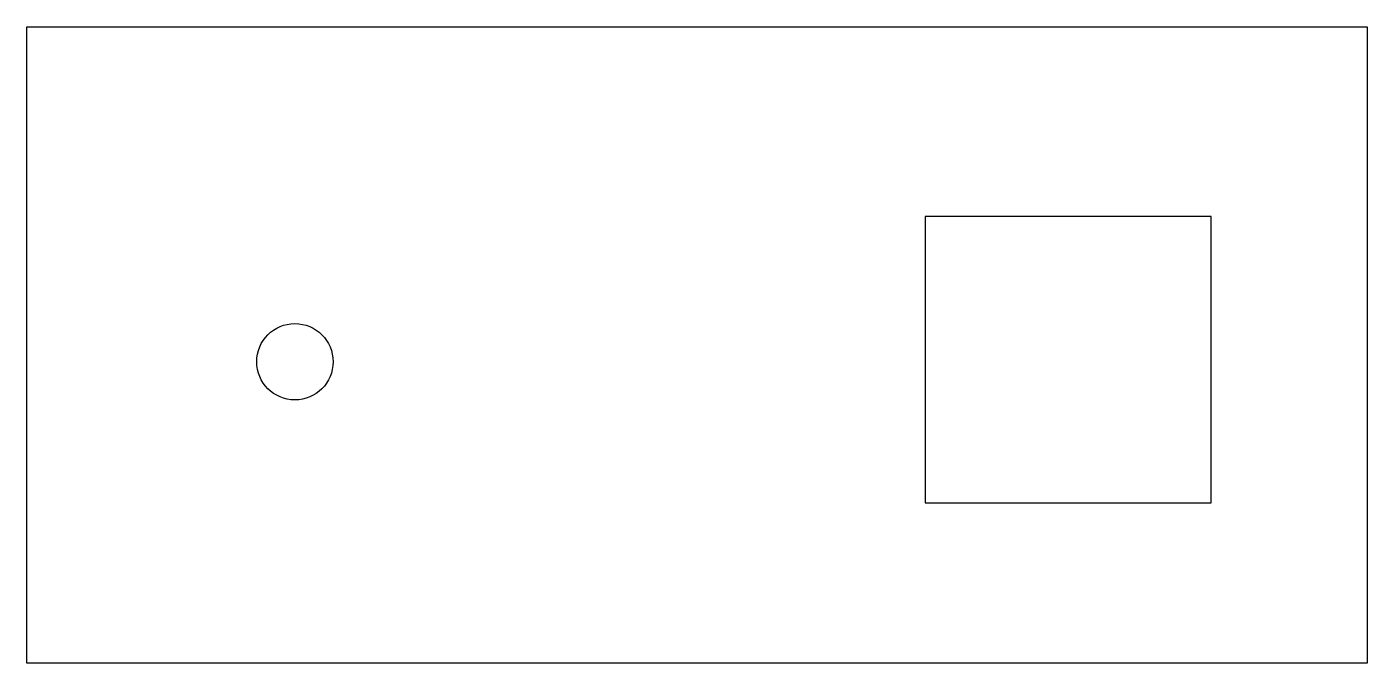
# Model space of a CAD drawing. Header units: millimetres. Extents: x -200 to 0, y 5 to 100.
import ezdxf

# ---------------------------------------------------------------- set-up
doc = ezdxf.new("R2010")
doc.units = ezdxf.units.MM
doc.layers.get('0').update_dxf_attribs({"linetype": 'CONTINUOUS'})

msp = doc.modelspace()

# ---------------------------------------------------------------- linework, layer by layer
for points in [[(0, 5), (-200, 5), (-200, 100), (0, 100)], [(-23.27, 28.96), (-23.27, 71.66), (-65.97, 71.66), (-65.97, 28.96)]]:
    msp.add_lwpolyline(points, close=True)
msp.add_circle((-160, 50), 5.7)

doc.saveas('drawing.dxf')
